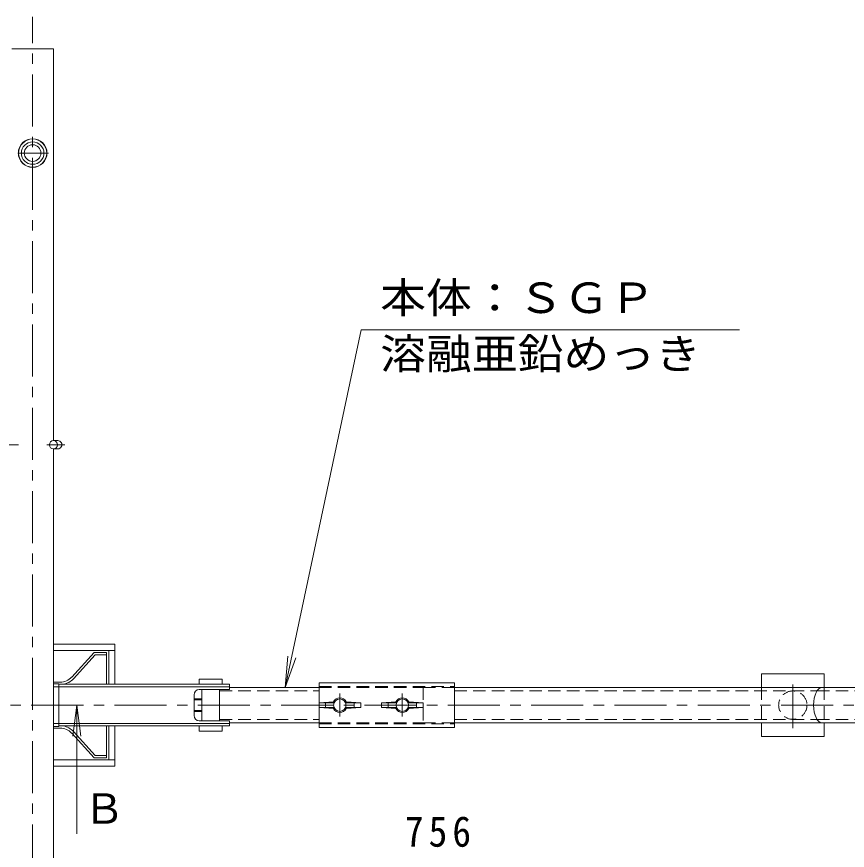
# Model space of a CAD drawing. Units: millimetres at full size, sheet at 1:10; details may follow other scales. Extents: x -1805 to 1696, y -1369 to 1367.
# Drawn here: x -945 to -147, y 529 to 1330 of the extents above; entities that cross this region are included whole.
import ezdxf
from ezdxf.enums import TextEntityAlignment as Align

# ---------------------------------------------------------------- set-up
doc = ezdxf.new("R2010")
doc.units = ezdxf.units.MM
doc.header["$LTSCALE"] = 10
doc.linetypes.add('CHAIN1', pattern=[8, 5, -1, 1, -1])
doc.linetypes.add('DASHED1', pattern=[1.8, 1.2, -0.6])
for name, color, linetype, lineweight in [('C-0', 4, 'Continuous', 9), ('C-1', 2, 'Continuous', 9), ('C-2', 3, 'Continuous', 9), ('C-3', 6, 'Continuous', 9), ('C-5', 7, 'Continuous', 9), ('C-6', 6, 'Continuous', 9), ('C-7', 5, 'Continuous', 5), ('C-8', 5, 'Continuous', 9), ('C-A', 2, 'Continuous', 9), ('C-F', 7, 'Continuous', 9)]:
    doc.layers.add(name, color=color, linetype=linetype, lineweight=lineweight)
doc.styles.add('ＭＳ ゴシック', font='')
doc.styles.get('ＭＳ ゴシック').set_extended_font_data('MS Gothic')

msp = doc.modelspace()

# ---------------------------------------------------------------- linework, layer by layer
at = {"layer": 'C-0', "linetype": 'DASHED1'}
for p, q in [((-176.11, 682.65), (306.69, 682.65)), ((-176.11, 655.05), (306.69, 655.05))]:
    msp.add_line(p, q, dxfattribs=at)
at = {"layer": 'C-0'}
for p, q in [((-171.5, 685.85), (305.27, 685.85)), ((-171.5, 651.85), (305.27, 651.85))]:
    msp.add_line(p, q, dxfattribs=at)
at = {"layer": 'C-0', "linetype": 'CHAIN1'}
msp.add_line((-1170.72, 668.85), (309.29, 668.85), dxfattribs=at)
at = {"layer": 'C-0'}
msp.add_ellipse((-171.5, 668.85), major_axis=(0, -17), ratio=0.464312, start_param=3.141593, end_param=6.283185, dxfattribs=at)
at = {"layer": 'C-1'}
for p, q in [((-891.93, 695.74), (-870.4, 719.35)), ((-890.23, 694.19), (-869.38, 717.05)), ((-870.4, 719.35), (-858.4, 719.35)), ((-869.38, 717.05), (-858.4, 717.05)), ((-858.4, 719.35), (-858.4, 688.85)), ((-903.02, 690.85), (-909.4, 690.85)), ((-909.4, 689.35), (-904.4, 689.35)), ((-904.4, 648.35), (-904.4, 689.35)), ((-740.4, 688.85), (-904.4, 688.85)), ((-747.4, 693.85), (-747.4, 688.85)), ((-740.4, 683.85), (-740.4, 688.85)), ((-740.4, 686.35), (-904.4, 686.35)), ((-769.4, 683.85), (-740.4, 683.85)), ((-766.9, 653.85), (-766.9, 683.85)), ((-749.9, 653.85), (-749.9, 683.85)), ((-774.4, 658.85), (-774.4, 678.85)), ((-766.9, 674.85), (-774.4, 674.85)), ((-766.9, 673.85), (-774.4, 673.85)), ((-766.9, 663.85), (-774.4, 663.85)), ((-766.9, 662.85), (-774.4, 662.85)), ((-909.4, 647.35), (-909.4, 648.35)), ((-904.4, 648.35), (-909.4, 648.35)), ((-740.4, 651.35), (-904.4, 651.35)), ((-740.4, 648.85), (-904.4, 648.85)), ((-858.4, 648.85), (-858.4, 618.35)), ((-769.4, 653.85), (-740.4, 653.85)), ((-747.4, 643.85), (-747.4, 648.85)), ((-740.4, 648.85), (-740.4, 653.85)), ((-909.4, 646.85), (-903.02, 646.85)), ((-891.93, 641.96), (-870.4, 618.35)), ((-890.23, 643.51), (-869.38, 620.65)), ((-870.4, 618.35), (-858.4, 618.35)), ((-869.38, 620.65), (-858.4, 620.65))]:
    msp.add_line(p, q, dxfattribs=at)
at = {"layer": 'C-1', "color": 5, "lineweight": 5}
msp.add_line((-654.4, 690.2), (-654.4, 647.5), dxfattribs=at)
at = {"layer": 'C-1', "linetype": 'DASHED1'}
for p, q in [((-909.4, 686.35), (-904.4, 686.35)), ((-904.4, 651.35), (-909.4, 651.35))]:
    msp.add_line(p, q, dxfattribs=at)
at = {"layer": 'C-1', "color": 3, "linetype": 'DASHED1'}
for p, q in [((-554.4, 685.85), (-554.4, 671.46)), ((-524.4, 685.85), (-554.4, 685.85)), ((-524.4, 682.65), (-176.11, 682.65)), ((-554.4, 666.24), (-554.4, 651.85)), ((-524.4, 651.85), (-554.4, 651.85)), ((-524.4, 655.05), (-176.11, 655.05))]:
    msp.add_line(p, q, dxfattribs=at)
at = {"layer": 'C-1', "color": 3}
for p, q in [((-524.4, 685.85), (-171.5, 685.85)), ((-524.4, 651.85), (-171.5, 651.85))]:
    msp.add_line(p, q, dxfattribs=at)
at = {"layer": 'C-1'}
for points in [[(-747.4, 693.85), (-769.4, 693.85), (-769.4, 688.85)], [(-747.4, 643.85), (-769.4, 643.85), (-769.4, 648.85)]]:
    msp.add_lwpolyline(points, dxfattribs=at)
for centre, radius, start, end in [((-903.02, 705.85), 15, 270, 317.62641), ((-903.02, 705.85), 17.3, 280.68574, 317.62641), ((-769.4, 678.85), 5, 90, 180), ((-769.4, 658.85), 5, 180, 270), ((-903.02, 631.85), 17.3, 42.37359, 79.31426), ((-903.02, 631.85), 15, 42.37359, 90)]:
    msp.add_arc(centre, radius, start, end, dxfattribs=at)
at = {"layer": 'C-2', "linetype": 'CHAIN1'}
msp.add_line((-929.4, 24.4), (-929.4, 1329.78), dxfattribs=at)
at = {"layer": 'C-2'}
for p, q in [((-909.4, 1298.85), (-949.4, 1298.85)), ((-909.4, 1298.85), (-909.4, 922.85)), ((-909.4, 914.85), (-909.4, 432.35))]:
    msp.add_line(p, q, dxfattribs=at)
at = {"layer": 'C-2', "color": 4, "linetype": 'CHAIN1'}
for p, q in [((-914.25, 1198.85), (-943.74, 1198.85)), ((-199.4, 688.67), (-199.4, 646.66))]:
    msp.add_line(p, q, dxfattribs=at)
at = {"layer": 'C-2'}
msp.add_circle((-929.4, 1198.85), 13.75, dxfattribs=at)
at = {"layer": 'C-3', "color": 4, "linetype": 'DASHED1'}
for p, q in [((-749.9, 682.65), (-654.4, 682.65)), ((-654.4, 685.85), (-554.4, 685.85)), ((-749.9, 655.05), (-654.4, 655.05)), ((-654.4, 651.85), (-554.4, 651.85))]:
    msp.add_line(p, q, dxfattribs=at)
at = {"layer": 'C-3', "color": 4}
for p, q in [((-740.4, 685.85), (-654.4, 685.85)), ((-740.4, 651.85), (-654.4, 651.85))]:
    msp.add_line(p, q, dxfattribs=at)
at = {"layer": 'C-5', "linetype": 'DASHED1'}
msp.add_circle((-199.4, 668.85), 13.6, dxfattribs=at)
at = {"layer": 'C-6', "color": 134, "lineweight": 5}
for radius in [13.5, 10.8]:
    msp.add_circle((-929.4, 1198.85), radius, dxfattribs=at)
at = {"layer": 'C-6'}
msp.add_circle((-929.4, 1198.85), 8, dxfattribs=at)
at = {"layer": 'C-7'}
for p, q in [((-905.26, 922.85), (-909.41, 922.85)), ((-905.26, 914.85), (-909.41, 914.85)), ((-654.4, 690.2), (-524.4, 690.2)), ((-524.4, 690.2), (-524.4, 647.5)), ((-654.4, 647.5), (-524.4, 647.5))]:
    msp.add_line(p, q, dxfattribs=at)
at = {"layer": 'C-7', "linetype": 'CHAIN1'}
for p, q in [((-960.17, 918.85), (-942.93, 918.85)), ((-898.62, 918.85), (-915.86, 918.85))]:
    msp.add_line(p, q, dxfattribs=at)
at = {"layer": 'C-7', "linetype": 'DASHED1'}
for p, q in [((-654.4, 686.85), (-524.4, 686.85)), ((-654.4, 650.85), (-524.4, 650.85))]:
    msp.add_line(p, q, dxfattribs=at)
at = {"layer": 'C-7'}
msp.add_ellipse((-909.41, 918.85), major_axis=(0, -4), ratio=0.9659, dxfattribs=at)
msp.add_ellipse((-905.26, 918.85), major_axis=(0, -4), ratio=0.9659, start_param=6.283185, end_param=9.424778, dxfattribs=at)
at = {"layer": 'C-8', "lineweight": 5}
for p, q in [((-850.4, 727.35), (-909.4, 727.35)), ((-909.4, 721.35), (-850.4, 721.35)), ((-856.4, 721.35), (-856.4, 688.85)), ((-850.4, 688.85), (-850.4, 727.35)), ((-856.4, 648.85), (-856.4, 616.35)), ((-850.4, 610.35), (-850.4, 648.85)), ((-909.4, 616.35), (-850.4, 616.35)), ((-909.4, 610.35), (-850.4, 610.35))]:
    msp.add_line(p, q, dxfattribs=at)
at = {"layer": 'C-8', "color": 2}
for p, q in [((-229.4, 698.85), (-229.4, 685.85)), ((-229.4, 698.85), (-169.4, 698.85)), ((-169.4, 698.85), (-169.4, 685.85)), ((-229.4, 651.85), (-229.4, 638.85)), ((-169.4, 651.85), (-169.4, 638.85)), ((-229.4, 638.85), (-169.4, 638.85))]:
    msp.add_line(p, q, dxfattribs=at)
at = {"layer": 'C-8', "color": 2, "linetype": 'DASHED1'}
for p, q in [((-229.4, 685.85), (-229.4, 651.85)), ((-169.4, 685.85), (-169.4, 651.85))]:
    msp.add_line(p, q, dxfattribs=at)
at = {"layer": 'C-A', "linetype": 'CHAIN1'}
for p, q in [((-634.4, 657.82), (-634.4, 680.08)), ((-574.4, 657.82), (-574.4, 680.08))]:
    msp.add_line(p, q, dxfattribs=at)
at = {"layer": 'C-A'}
for p, q in [((-640.6, 672.1), (-654.4, 671.1)), ((-654.4, 671.1), (-639.96, 671.1)), ((-654.4, 666.6), (-639.96, 666.6)), ((-640.6, 665.6), (-654.4, 666.6)), ((-648.09, 666.6), (-648.09, 671.1)), ((-640.6, 672.1), (-639.96, 671.1)), ((-639.96, 666.6), (-640.6, 665.6)), ((-628.2, 672.1), (-628.83, 671.1)), ((-628.83, 671.1), (-614.4, 671.1)), ((-628.83, 666.6), (-628.2, 665.6)), ((-628.2, 672.1), (-614.4, 671.1)), ((-628.2, 665.6), (-614.4, 666.6)), ((-620.7, 666.6), (-620.7, 671.1)), ((-580.6, 672.1), (-594.4, 671.1)), ((-594.4, 671.1), (-594.4, 666.6)), ((-594.4, 671.1), (-579.96, 671.1)), ((-594.4, 666.6), (-579.96, 666.6)), ((-580.6, 665.6), (-594.4, 666.6)), ((-588.09, 666.6), (-588.09, 671.1)), ((-580.6, 672.1), (-579.96, 671.1)), ((-579.96, 666.6), (-580.6, 665.6)), ((-568.2, 672.1), (-568.83, 671.1)), ((-568.83, 671.1), (-554.4, 671.1)), ((-568.83, 666.6), (-568.2, 665.6)), ((-568.2, 672.1), (-554.4, 671.1)), ((-568.2, 665.6), (-554.4, 666.6)), ((-560.7, 666.6), (-560.7, 671.1))]:
    msp.add_line(p, q, dxfattribs=at)
for points in [[(-628.83, 666.6), (-614.4, 666.6), (-614.4, 671.1)], [(-568.83, 666.6), (-554.4, 666.6), (-554.4, 671.1)]]:
    msp.add_lwpolyline(points, dxfattribs=at)
for centre in [(-634.4, 668.85), (-574.4, 668.85)]:
    msp.add_circle(centre, 6, dxfattribs=at)
for centre, start, end in [((-634.4, 668.85), 27.66379, 152.33621), ((-574.4, 668.85), 27.66379, 152.33621), ((-634.4, 668.85), 207.66379, 332.33621), ((-574.4, 668.85), 207.66379, 332.33621)]:
    msp.add_arc(centre, 7, start, end, dxfattribs=at)
at = {"layer": 'C-F'}
for p, q in [((-614, 1029.03), (-250.7, 1029.03)), ((-686.78, 685.85), (-676.78, 714.13)), ((-887.04, 668.85), (-890.96, 639.1)), ((-887.04, 668.85), (-883.12, 639.1)), ((-887.04, 668.85), (-887.04, 545.18))]:
    msp.add_line(p, q, dxfattribs=at)
msp.add_lwpolyline([(-614, 1029.03), (-686.78, 685.85), (-684.44, 715.76)], dxfattribs=at)

# ---------------------------------------------------------------- texts
at = {"layer": 'C-F', "color": 2, "style": 'ＭＳ ゴシック', "width": 1.1}
for s, p in [('本体：ＳＧＰ', (-595.67, 1036.48)), ('溶融亜鉛めっき', (-595.67, 982.68))]:
    msp.add_text(s, height=29.33, dxfattribs=at).set_placement(p, align=Align.BOTTOM_LEFT)
at = {"layer": 'C-F', "color": 2, "style": 'ＭＳ ゴシック'}
msp.add_text('Ｂ', height=29.33, dxfattribs=at).set_placement((-880.85, 546.13), align=Align.BOTTOM_LEFT)
at = {"layer": 'C-F', "color": 2, "insert": (-571.98, 532.47), "char_height": 29.33, "attachment_point": 7, "style": 'ＭＳ ゴシック'}
msp.add_mtext('\\T1.27;\\W0.9;756', dxfattribs=at)

doc.saveas('drawing.dxf')
